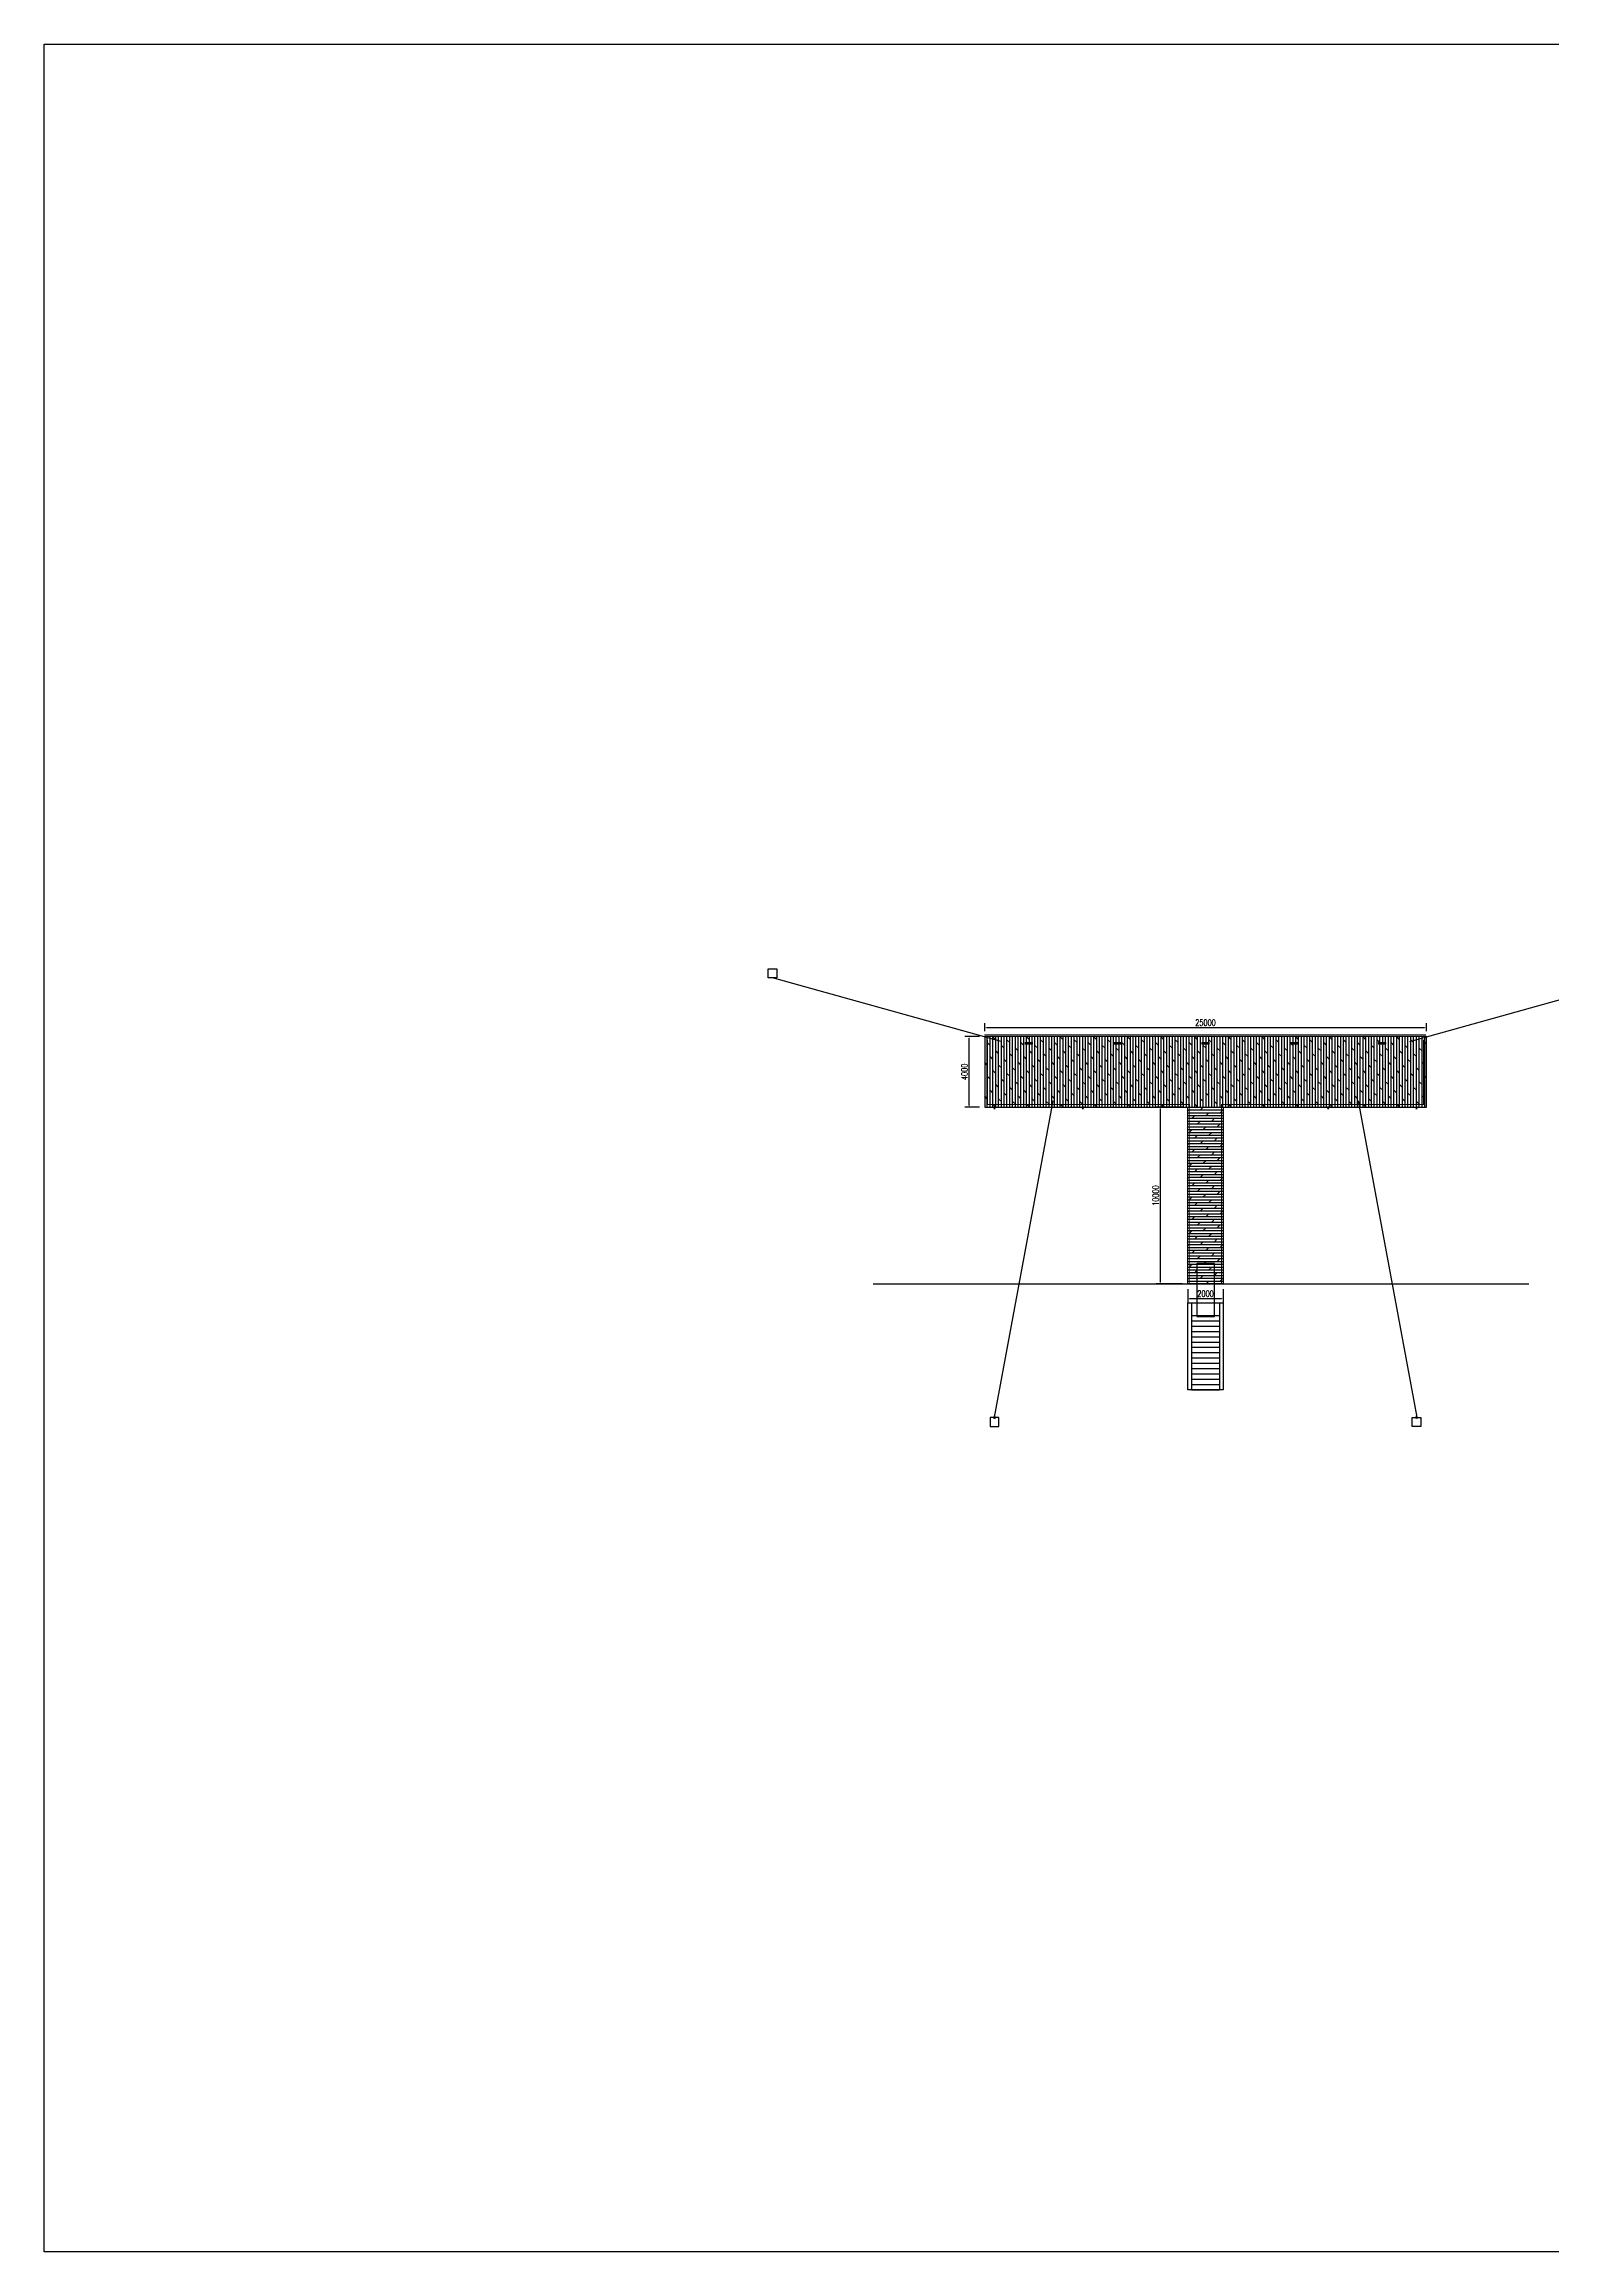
# Model space of a CAD drawing. Header units: millimetres. Extents: x 20612 to 343412, y -116527 to 156976.
# Drawn here: x 56871 to 142275, y -116527 to 8388 of the extents above; entities that cross this region are included whole.
import ezdxf

# ---------------------------------------------------------------- set-up
doc = ezdxf.new("R2010")
doc.units = ezdxf.units.MM
doc.header["$LTSCALE"] = 1000
doc.linetypes.add('DOTE', pattern=[2.42, 2, -0.2, 0.02, -0.2])
doc.layers.add('00标注文字', color=2, linetype='Continuous', lineweight=15)
for name, color, linetype in [('DOTE', 1, 'Continuous'), ('L-Water', 150, 'Continuous'), ('PUB_DIM', 3, 'Continuous'), ('W-WOOD_FLOOR木地板', 30, 'Continuous')]:
    doc.layers.add(name, color=color, linetype=linetype)
doc.styles.add('STANDARD_T3', font='simplex.shx', dxfattribs={"width": 0.7, "bigfont": 'hztxt.shx'})
doc.dimstyles.new('W&&100', dxfattribs={"dimtxt": 350, "dimasz": 100, "dimexe": 250, "dimexo": 300, "dimgap": 100, "dimtad": 1, "dimdec": 0, "dimzin": 0, "dimdsep": 46, "dimtxsty": 'STANDARD_T3', "dimcen": 0.09, "dimclrd": 1, "dimclre": 1, "dimclrt": 7, "dimazin": 2, "dimtfac": 1, "dimtdec": 0, "dimtix": 1, "dimtmove": 2, "dimatfit": 3, "dimfxl": 100, "dimtolj": 1, "dimtzin": 0, "dimarcsym": 0})

# ---------------------------------------------------------------- blocks, each defined once
blk = doc.blocks.new('M24_90')
at = {"layer": 'PUB_DIM'}
for p, q in [((-11, 11), (-14, 10)), ((-11, 11), (-7, 10)), ((-11, 11), (11, 11)), ((-7, 10), (0, 11)), ((-7, 10), (-7, 0)), ((0, 11), (7, 10)), ((11, 11), (7, 10)), ((7, 10), (7, 0)), ((11, 11), (14, 10)), ((-11, -74), (-14, -73)), ((-11, -74), (-7, -73)), ((-11, -74), (11, -74)), ((-7, -73), (-7, -58)), ((-7, -73), (0, -74)), ((0, -74), (7, -73)), ((7, -73), (7, -58)), ((11, -74), (7, -73)), ((11, -74), (14, -73))]:
    blk.add_line(p, q, dxfattribs=at)
for points in [[(-14, 10), (14, 10), (14, 0), (-14, 0)], [(-8, 0), (8, 0), (8, -77), (-8, -77)], [(-15, -52), (15, -52), (15, -55), (-15, -55)], [(-14, -73), (14, -73), (14, -58), (-14, -58)]]:
    blk.add_lwpolyline(points, close=True, dxfattribs=at)
blk = doc.blocks.new('ahjshdasda')
at = {"layer": 'PUB_DIM'}
for p, q in [((39726, 54601), (39726, 54591)), ((39727, 54601), (39727, 54591)), ((39729, 54601), (39729, 54591)), ((39731, 54601), (39731, 54591))]:
    blk.add_line(p, q, dxfattribs=at)
for points in [[(39720, 54602), (39737, 54602), (39737, 54600), (39720, 54600)], [(39729, 54599), (39729, 54580), (39728, 54580), (39728, 54599)]]:
    blk.add_lwpolyline(points, close=True, dxfattribs=at)
at = {"layer": 'PUB_DIM', "xscale": 0.08773124708293675, "yscale": 0.08773124708293675, "zscale": 0.08773124708293675, "rotation": 90.01075038123389}
blk.add_blockref('M24_90', (39726, 54594), dxfattribs=at)
blk = doc.blocks.new('M16膨胀螺栓')
at = {"layer": 'PUB_DIM'}
for p, q in [((-12, 12), (-16, 10)), ((-12, 12), (-8, 10)), ((-12, 12), (12, 12)), ((-8, 10), (0, 12)), ((0, 12), (8, 10)), ((12, 12), (8, 10)), ((12, 12), (16, 10)), ((-8, -84), (-12, -103)), ((-12, -103), (-12, -112)), ((-12, -112), (12, -112)), ((-10, -112), (-10, -112)), ((0, -128), (-10, -123)), ((-5, -117), (5, -117)), ((-2, -107), (-4, -112)), ((-1, -84), (-2, -107)), ((0, -128), (10, -123)), ((1, -84), (2, -107)), ((2, -107), (4, -112)), ((8, -84), (12, -103)), ((10, -112), (10, -112)), ((12, -103), (12, -112))]:
    blk.add_line(p, q, dxfattribs=at)
for points in [[(-16, 10), (16, 10), (16, 0), (-16, 0)], [(-8, 22), (8, 22), (8, -73), (-8, -73)], [(-10, -18), (10, -18), (10, -123), (-10, -123)], [(-8, -79), (8, -79), (8, -84), (-8, -84)]]:
    blk.add_lwpolyline(points, close=True, dxfattribs=at)
for centre, start, end in [((-5, -112), 180, 270), ((5, -112), 270, 0)]:
    blk.add_arc(centre, 5, start, end, dxfattribs=at)
blk = doc.blocks.new('hjashdasda')
at = {"layer": 'DOTE', "linetype": 'DOTE', "ltscale": 0.005}
for p, q in [((37896, 49659), (37896, 49655)), ((37909, 49660), (37909, 49655))]:
    blk.add_line(p, q, dxfattribs=at)
at = {"layer": 'DOTE', "linetype": 'DOTE', "ltscale": 0.02}
for p, q in [((37907, 49665), (37897, 49665)), ((37903, 49683), (37903, 49656))]:
    blk.add_line(p, q, dxfattribs=at)
at = {"layer": 'PUB_DIM'}
for p, q in [((37896, 49657), (37896, 49656)), ((37897, 49657), (37897, 49656)), ((37900, 49657), (37900, 49669)), ((37905, 49669), (37900, 49669)), ((37902, 49657), (37902, 49669)), ((37903, 49657), (37903, 49669)), ((37905, 49657), (37905, 49669)), ((37908, 49657), (37908, 49656)), ((37909, 49657), (37909, 49656))]:
    blk.add_line(p, q, dxfattribs=at)
for points in [[(37911, 49656), (37894, 49656), (37894, 49657), (37911, 49657)], [(37902, 49661), (37902, 49682), (37903, 49682), (37903, 49661)]]:
    blk.add_lwpolyline(points, close=True, dxfattribs=at)
at = {"layer": 'PUB_DIM', "yscale": 0.08773124708293675, "zscale": 0.08773124708293675}
for name, p, xscale, rotation in [('M16膨胀螺栓', (37896, 49657), -0.08773124708293675, 359.9999999999325), ('M24_90', (37905, 49665), 0.08773124708293675, 270)]:
    blk.add_blockref(name, p, dxfattribs=dict(at, xscale=xscale, rotation=rotation))
at = {"layer": 'PUB_DIM', "xscale": 0.08773124708293675, "yscale": 0.08773124708293675, "zscale": 0.08773124708293675}
blk.add_blockref('M16膨胀螺栓', (37909, 49657), dxfattribs=at)
blk = doc.blocks.new('*D230')
at = {"color": 1, "lineweight": -2, "transparency": 16777216}
for p, q in [((110113, -47461), (110113, -47000)), ((110213, -47250), (135013, -47250)), ((135113, -47461), (135113, -47000))]:
    blk.add_line(p, q, dxfattribs=at)
at = {"color": 1, "transparency": 16777216}
for points in [[(110213, -47233), (110213, -47266), (110113, -47250)], [(135013, -47233), (135013, -47266), (135113, -47250)]]:
    blk.add_solid(points, dxfattribs=at)
at = {"layer": 'Defpoints', "color": 0, "transparency": 16777216}
for p in [(135113, -47250), (110113, -47761), (135113, -47761)]:
    blk.add_point(p, dxfattribs=at)
at = {"color": 7, "transparency": 16777216, "insert": (122613, -46975), "char_height": 350, "attachment_point": 5, "style": 'STANDARD_T3'}
blk.add_mtext('\\A1;25000', dxfattribs=at)
blk = doc.blocks.new('*D231')
at = {"color": 1, "lineweight": -2, "transparency": 16777216}
for p, q in [((109813, -47761), (108992, -47761)), ((109242, -51661), (109242, -47861)), ((109813, -51761), (108992, -51761))]:
    blk.add_line(p, q, dxfattribs=at)
at = {"color": 1, "transparency": 16777216}
for points in [[(109225, -47861), (109259, -47861), (109242, -47761)], [(109225, -51661), (109259, -51661), (109242, -51761)]]:
    blk.add_solid(points, dxfattribs=at)
at = {"layer": 'Defpoints', "color": 0, "transparency": 16777216}
for p in [(109242, -47761), (110113, -47761), (110113, -51761)]:
    blk.add_point(p, dxfattribs=at)
at = {"color": 7, "transparency": 16777216, "insert": (108967, -49761), "char_height": 350, "attachment_point": 5, "rotation": 90, "style": 'STANDARD_T3'}
blk.add_mtext('\\A1;4000', dxfattribs=at)
blk = doc.blocks.new('*D232')
at = {"color": 1, "lineweight": -2, "transparency": 16777216}
for p, q in [((121313, -51761), (119814, -51761)), ((120064, -61661), (120064, -51861)), ((121313, -61761), (119814, -61761))]:
    blk.add_line(p, q, dxfattribs=at)
at = {"color": 1, "transparency": 16777216}
for points in [[(120047, -51861), (120081, -51861), (120064, -51761)], [(120047, -61661), (120081, -61661), (120064, -61761)]]:
    blk.add_solid(points, dxfattribs=at)
at = {"layer": 'Defpoints', "color": 0, "transparency": 16777216}
for p in [(120064, -51761), (121613, -51761), (121613, -61761)]:
    blk.add_point(p, dxfattribs=at)
at = {"color": 7, "transparency": 16777216, "insert": (119789, -56761), "char_height": 350, "attachment_point": 5, "rotation": 90, "style": 'STANDARD_T3'}
blk.add_mtext('\\A1;10000', dxfattribs=at)
blk = doc.blocks.new('游艇码头系船柱')
at = {"layer": '00标注文字', "color": 2}
for p, q in [((0.04, 0.1), (0.05, 0.1)), ((0.04, 0.05), (0.05, 0.05)), ((0.05, 0.1), (0.05, 0.05)), ((0.05, 0.09), (0.1, 0.09)), ((0.05, 0.05), (0.1, 0.05)), ((0.15, 0.11), (0.19, 0.11)), ((0.15, 0.04), (0.19, 0.04)), ((0.43, 0.09), (0.18, 0.09)), ((0.43, 0.05), (0.18, 0.05)), ((0.46, 0.11), (0.42, 0.11)), ((0.46, 0.04), (0.42, 0.04)), ((0.57, 0.09), (0.51, 0.09)), ((0.57, 0.05), (0.51, 0.05)), ((0.57, 0.1), (0.57, 0.1)), ((0.57, 0.1), (0.57, 0.05)), ((0.57, 0.05), (0.57, 0.05))]:
    blk.add_line(p, q, dxfattribs=at)
blk.add_lwpolyline([(0, 0.15), (0.61, 0.15), (0.61, 0), (0, 0)], close=True, dxfattribs=at)
for centre in [(0.13, 0.07), (0.48, 0.07)]:
    blk.add_circle(centre, 0.04, dxfattribs=at)
at = {"layer": '00标注文字', "color": 8}
for centre in [(0.13, 0.07), (0.48, 0.07)]:
    blk.add_circle(centre, 0.035, dxfattribs=at)
at = {"layer": '00标注文字', "color": 2}
for centre, radius, start, end in [((0.05, 0.07), 0.0256, 102.6804, 257.3196), ((0.15, 0.07), 0.035, 325.1501, 34.8499), ((0.19, 0.07), 0.035, 34.8499, 90), ((0.19, 0.07), 0.035, 270, 325.1501), ((0.42, 0.07), 0.035, 90, 145.1501), ((0.42, 0.07), 0.035, 214.8499, 270), ((0.46, 0.07), 0.035, 145.1501, 214.8499), ((0.56, 0.07), 0.0256, 282.6804, 77.3196)]:
    blk.add_arc(centre, radius, start, end, dxfattribs=at)
blk = doc.blocks.new('*U201')
at = {"layer": '00标注文字', "xscale": -693.1336901761795, "yscale": 693.1336901761795, "zscale": 693.1336901761795}
blk.add_blockref('游艇码头系船柱', (211, -52), dxfattribs=at)
blk = doc.blocks.new('*U202')
at = {"color": 0, "linetype": 'ByBlock', "lineweight": -2, "transparency": 16777216}
for p in [(0, 0), (5000, 0), (10000, 0), (15000, 0), (20000, 0)]:
    blk.add_blockref('*U201', p, dxfattribs=at)
blk = doc.blocks.new('*D233')
at = {"color": 1, "lineweight": -2, "transparency": 16777216}
for p, q in [((121613, -62061), (121613, -62835)), ((123613, -62061), (123613, -62835)), ((121713, -62585), (123513, -62585))]:
    blk.add_line(p, q, dxfattribs=at)
at = {"color": 1, "transparency": 16777216}
for points in [[(121713, -62569), (121713, -62602), (121613, -62585)], [(123513, -62569), (123513, -62602), (123613, -62585)]]:
    blk.add_solid(points, dxfattribs=at)
at = {"layer": 'Defpoints', "color": 0, "transparency": 16777216}
for p in [(121613, -61761), (123613, -61761), (123613, -62585)]:
    blk.add_point(p, dxfattribs=at)
at = {"color": 7, "transparency": 16777216, "insert": (122613, -62310), "char_height": 350, "attachment_point": 5, "style": 'STANDARD_T3'}
blk.add_mtext('\\A1;2000', dxfattribs=at)
blk = doc.blocks.new('*U190')
blk.add_line((-800, 0), (800, 0))
blk = doc.blocks.new('*U191')
at = {"color": 0, "linetype": 'ByBlock', "lineweight": -2, "transparency": 16777216}
for p in [(0, 4200), (0, 3900), (0, 3600), (0, 3300), (0, 3000), (0, 2700), (0, 2400), (0, 2100), (0, 1800), (0, 1500), (0, 1200), (0, 900), (0, 600), (0, 300), (0, 0)]:
    blk.add_blockref('*U190', p, dxfattribs=at)

msp = doc.modelspace()

# ---------------------------------------------------------------- hatches: boundary and pattern name
at = {"layer": 'W-WOOD_FLOOR木地板'}
h = msp.add_hatch(dxfattribs=at)
h.set_pattern_fill('DOLMIT', color=256, scale=200, angle=90)
h.set_pattern_definition([(90, (-303119.27, -129382.82), (-158.74841, 1e-14), []), (135, (-303119.27, -129382.8), (-317.4966, -317.4966), [224.50425, -449.008])])
h.paths.add_polyline_path([(110113.3, -51760.8), (135113.3, -51760.8), (135113.3, -47760.8), (110113.3, -47760.8)])
h = msp.add_hatch(dxfattribs=at)
h.set_pattern_fill('DOLMIT', color=256, scale=200)
h.set_pattern_definition([(0, (-303119.27, -129382.82), (0, 158.74841), []), (45, (-303119.27, -129382.8), (-317.4966, 317.4966), [224.50425, -449.008])])
h.paths.add_polyline_path([(121613.3, -51760.8), (123613.3, -51760.8), (123613.3, -61760.8), (121613.3, -61760.8)])

# ---------------------------------------------------------------- linework, layer by layer
for p, q in [((111043.2, -48042.3), (98097.5, -44433.1)), ((134183.3, -48042.3), (147129.1, -44433.1)), ((113979.2, -51400.8), (110657.8, -69291)), ((131247.3, -51400.8), (134568.7, -69291)), ((121813.3, -62839.6), (121813.3, -67747.9)), ((123413.3, -62839.6), (123413.3, -67747.9))]:
    msp.add_line(p, q)
for points in [[(56871.2, 8388), (343411.7, 8388), (343411.7, -116527.4), (56871.2, -116527.4)], [(98347.5, -44433.1), (97847.5, -44433.1), (97847.5, -43933.1), (98347.5, -43933.1)], [(122113.3, -63598.3), (123113.3, -63598.3), (123113.3, -60598.3), (122113.3, -60598.3)], [(121613.3, -62839.6), (123613.3, -62839.6), (123613.3, -67747.9), (121613.3, -67747.9)], [(110915.6, -69326.8), (110415.6, -69326.8), (110415.6, -69826.8), (110915.6, -69826.8)], [(134310.9, -69326.8), (134810.9, -69326.8), (134810.9, -69826.8), (134310.9, -69826.8)]]:
    msp.add_lwpolyline(points, close=True)
at = {"color": 4, "const_width": 50}
msp.add_lwpolyline([(110091.2, -47664.4), (135102.9, -47661.4)], dxfattribs=at)
at = {"color": 6, "const_width": 50}
for points in [[(110273.6, -47941.2), (110273.6, -51604.7), (121713.3, -51604.7), (121713.3, -61760.8)], [(134952.9, -47941.2), (134952.9, -51604.7), (123513.3, -51604.7), (123513.3, -61760.8)]]:
    msp.add_lwpolyline(points, dxfattribs=at)
at = {"layer": 'L-Water'}
msp.add_line((103796.1, -61760.8), (140919.2, -61760.8), dxfattribs=at)
at = {"layer": 'W-WOOD_FLOOR木地板'}
for points in [[(110113.3, -51760.8), (135113.3, -51760.8), (135113.3, -47760.8), (110113.3, -47760.8)], [(121613.3, -51760.8), (123613.3, -51760.8), (123613.3, -61760.8), (121613.3, -61760.8)]]:
    msp.add_lwpolyline(points, close=True, dxfattribs=at)

# ---------------------------------------------------------------- block references
for name, p in [('*U202', (112613.3, -48146.3)), ('*U191', (122613.3, -67747.9))]:
    msp.add_blockref(name, p)
for name, p, xscale, yscale, zscale in [('ahjshdasda', (331900.4, -355810), -5.568559892244242, 5.568559892244242, 5.568559892244242), ('ahjshdasda', (336900.4, -355810), -5.568559892244242, 5.568559892244242, 5.568559892244242), ('ahjshdasda', (-91673.9, -355810), 5.568559892244242, 5.568559892244242, 5.568559892244242), ('ahjshdasda', (-86673.9, -355810), 5.568559892244242, 5.568559892244242, 5.568559892244242), ('hjashdasda', (258211.8, -262622.4), -3.892708075587689, 3.892708075587689, 3.892708075587689), ('hjashdasda', (-12985.3, -262622.4), 3.892708075587689, 3.892708075587689, 3.892708075587689)]:
    msp.add_blockref(name, p, dxfattribs=dict(xscale=xscale, yscale=yscale, zscale=zscale))

# ---------------------------------------------------------------- dimensions: what is measured, and where the dimension line sits
for p1, p2, distance, picture, middle in [((110113.3, -47760.8), (135113.3, -47760.8), 511.2, '*D230', (122613.3, -46974.6)), ((110113.3, -51760.8), (110113.3, -47760.8), 871.3, '*D231', (108966.9, -49760.8)), ((121613.3, -61760.8), (121613.3, -51760.8), 1549.3, '*D232', (119788.9, -56760.8))]:
    dim = msp.add_aligned_dim(p1=p1, p2=p2, distance=distance, dimstyle='W&&100')
    dim.commit()
    dim.dimension.update_dxf_attribs({"geometry": picture, "text_midpoint": middle})
dim = msp.add_linear_dim(base=(123613.3, -62585.3), p1=(121613.3, -61760.8), p2=(123613.3, -61760.8), dimstyle='W&&100')
dim.commit()
dim.dimension.update_dxf_attribs({"geometry": '*D233', "text_midpoint": (122613.3, -62310.3)})

doc.saveas('drawing.dxf')
